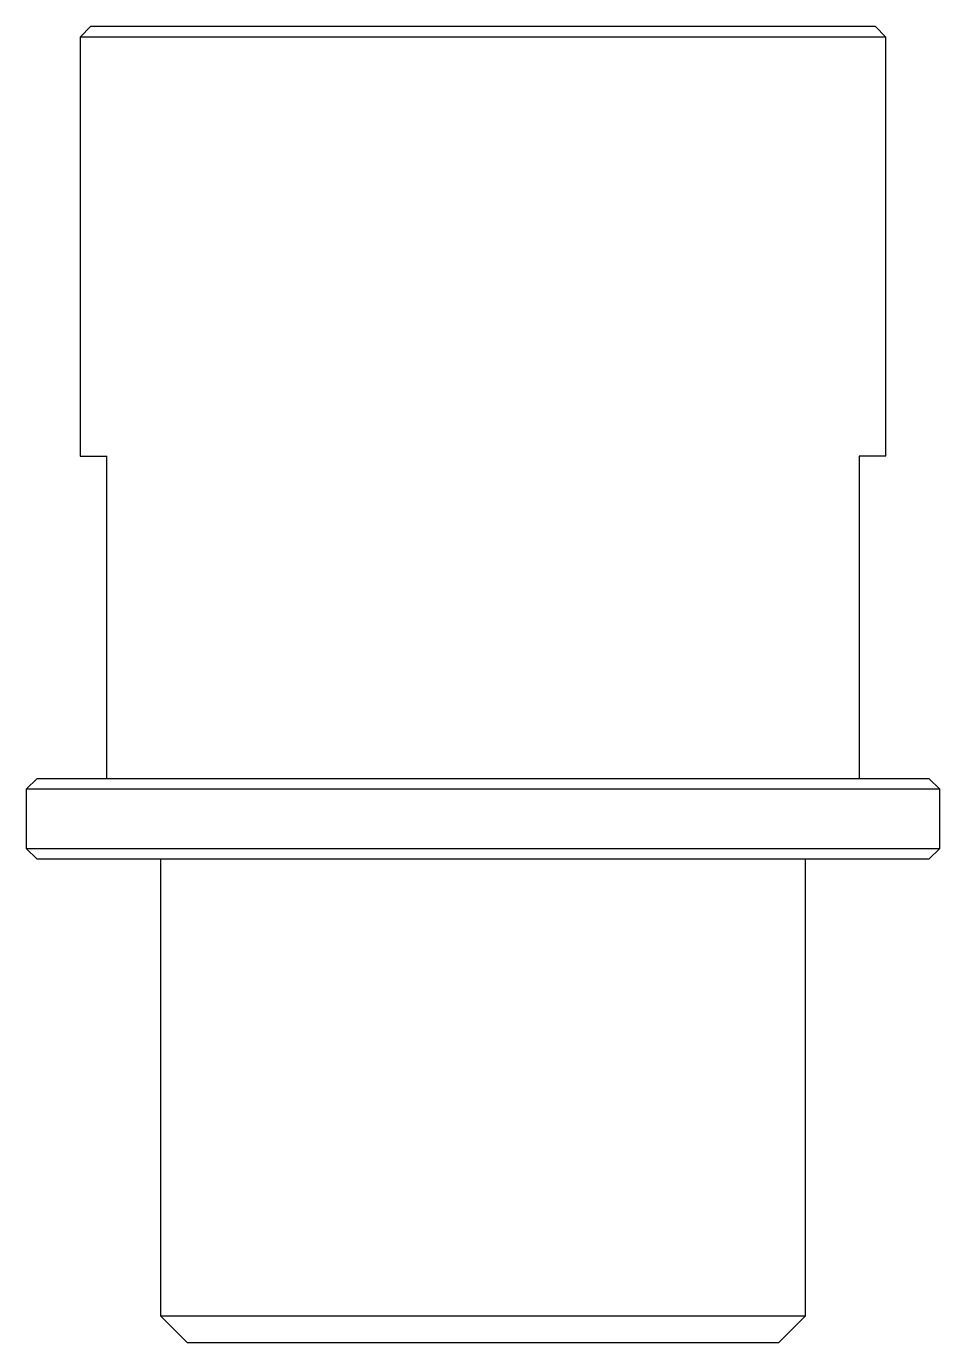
# Paper-space layout '_Vorderseite' of a CAD drawing. Header units: millimetres. Extents: x -8.5 to 8.5, y -9 to 15.5.
import ezdxf

# ---------------------------------------------------------------- set-up
doc = ezdxf.new("R2010")
doc.units = ezdxf.units.MM

psp = doc.layouts.new('_Vorderseite')

# ---------------------------------------------------------------- linework, layer by layer
at = {"color": 7, "linetype": 'Continuous', "lineweight": 25}
for p, q in [((-7.3, 15.5), (-7.5, 15.3)), ((-7.3, 15.5), (7.3, 15.5)), ((7.5, 15.3), (7.3, 15.5)), ((-7.5, 15.3), (-7.5, 7.5)), ((7.5, 15.3), (-7.5, 15.3)), ((7.5, 7.5), (7.5, 15.3)), ((-7.5, 7.5), (-7, 7.5)), ((-7, 1.5), (-7, 7.5)), ((7.5, 7.5), (7, 7.5)), ((7, 7.5), (7, 1.5)), ((-8.3, 1.5), (-8.5, 1.3)), ((-8.3, 1.5), (8.3, 1.5)), ((8.5, 1.3), (8.3, 1.5)), ((-8.5, 1.3), (-8.5, 0.2)), ((8.5, 1.3), (-8.5, 1.3)), ((8.5, 0.2), (8.5, 1.3)), ((-8.5, 0.2), (-8.3, 0)), ((-8.5, 0.2), (8.5, 0.2)), ((8.3, 0), (-8.3, 0)), ((-6, 0), (-6, -8.5)), ((6, -8.5), (6, 0)), ((8.3, 0), (8.5, 0.2)), ((-6, -8.5), (-5.5, -9)), ((-6, -8.5), (6, -8.5)), ((5.5, -9), (6, -8.5)), ((5.5, -9), (-5.5, -9))]:
    psp.add_line(p, q, dxfattribs=at)

doc.saveas('drawing.dxf')
